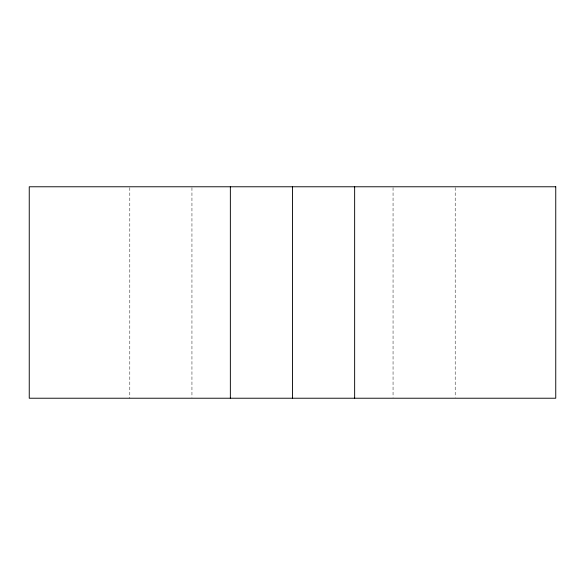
<?xml version="1.0" encoding="UTF-8"?>
<svg xmlns="http://www.w3.org/2000/svg" width="585" height="585" viewBox="0 0 585 585"><rect width="100%" height="100%" fill="white"/><g stroke="black" fill="none" stroke-linecap="round" stroke-linejoin="round"><path stroke-width="0.44" stroke-dasharray="2.92 2.19" d="M455.196 187.683L455.196 397.317M393.054 187.683L393.054 397.317M191.946 187.683L191.946 397.317M129.804 187.683L129.804 398.224"/><path stroke-width="0.88" d="M354.642 186.776L354.642 398.224M292.5 186.776L292.5 398.224M230.358 186.776L230.358 398.224M555.75 186.776L29.25 186.776L29.25 398.224L555.75 398.224L555.75 186.776"/></g></svg>
